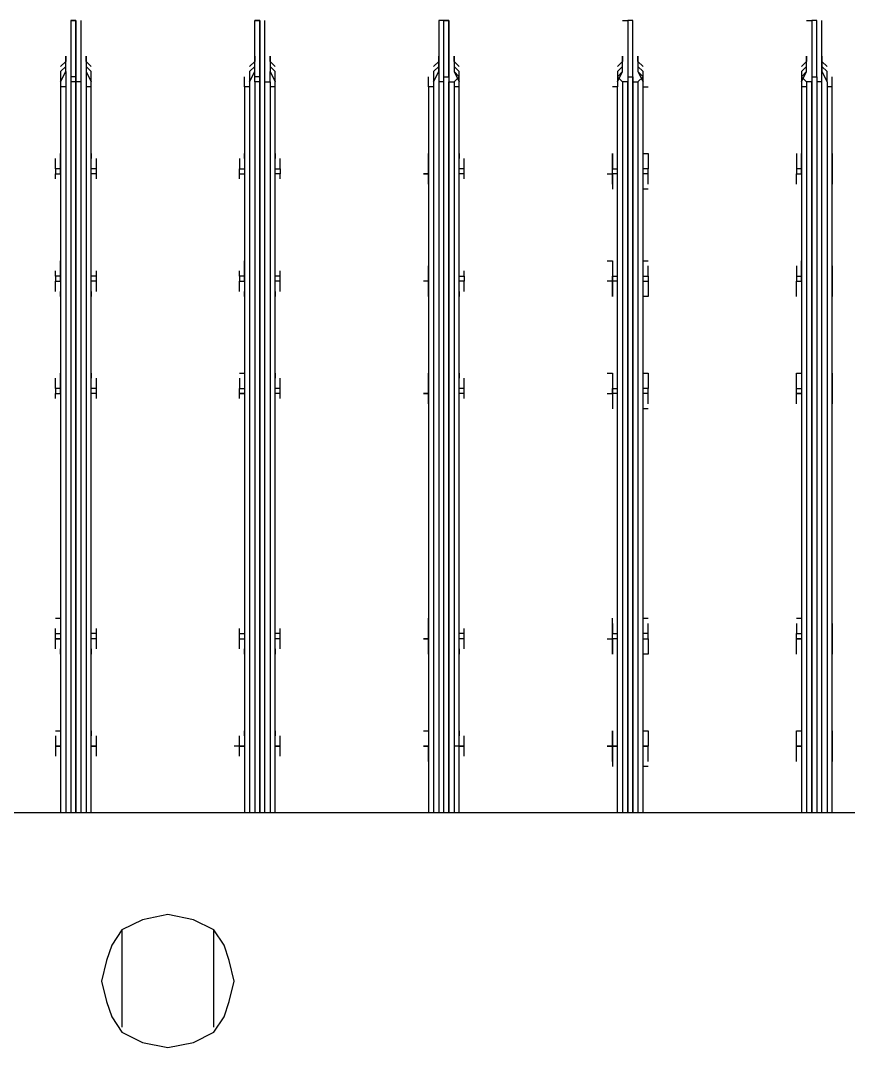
# Model space of a CAD drawing. Header units: metres. Extents: x 531759 to 532310, y 2675082 to 2675319.
# Drawn here: x 532025.9698 to 532026.1939, y 2675221.3316 to 2675221.6096 of the extents above; entities that cross this region are included whole.
import ezdxf

# ---------------------------------------------------------------- set-up
doc = ezdxf.new("R2010")
doc.units = ezdxf.units.M
doc.header["$MEASUREMENT"] = 0
doc.layers.add('IDT', color=7, linetype='Continuous')

# ---------------------------------------------------------------- blocks, each defined once
blk = doc.blocks.new('IDT')
at = {"layer": 'IDT', "color": 0, "lineweight": 25}
for p, q in [((14.91465, 13.92592), (14.90912, 13.92315)), ((14.92157, 13.9273), (14.91465, 13.92592)), ((14.92849, 13.92592), (14.92157, 13.9273)), ((14.93402, 13.92315), (14.92849, 13.92592)), ((14.90912, 13.92315), (14.90635, 13.919)), ((14.93678, 13.919), (14.93402, 13.92315)), ((14.90912, 13.92177), (14.90912, 13.89549)), ((14.93402, 13.89549), (14.93402, 13.92177)), ((14.90635, 13.919), (14.90497, 13.91486)), ((14.93817, 13.91486), (14.93678, 13.919)), ((14.90497, 13.91486), (14.90359, 13.90932)), ((14.93955, 13.90932), (14.93817, 13.91486)), ((14.90359, 13.90932), (14.90497, 13.90379)), ((14.93817, 13.90379), (14.93955, 13.90932)), ((14.90497, 13.90379), (14.90635, 13.89964)), ((14.93678, 13.89964), (14.93817, 13.90379)), ((14.90635, 13.89964), (14.90912, 13.89549)), ((14.93402, 13.89549), (14.93678, 13.89964)), ((14.90912, 13.89549), (14.91465, 13.89273)), ((14.92849, 13.89273), (14.93402, 13.89549)), ((14.91465, 13.89273), (14.92157, 13.89134)), ((14.92157, 13.89134), (14.92849, 13.89273)), ((15.02116, 13.86368), (14.44023, 13.86368)), ((14.74176, 13.86368), (14.74176, 13.66727)), ((14.74314, 13.66589), (14.74314, 13.86368)), ((14.74453, 13.86368), (14.74453, 13.66589)), ((14.74591, 13.66451), (14.74591, 13.86368)), ((14.74729, 13.66451), (14.74729, 13.86368)), ((14.74729, 13.86368), (14.74729, 13.66589)), ((14.74868, 13.66589), (14.74868, 13.86368)), ((14.75006, 13.66727), (14.75006, 13.86368)), ((14.79294, 13.86368), (14.79294, 13.66727)), ((14.79432, 13.66589), (14.79432, 13.86368)), ((14.7957, 13.66451), (14.7957, 13.86368)), ((14.7957, 13.86368), (14.7957, 13.66589)), ((14.79709, 13.66451), (14.79709, 13.86368)), ((14.79709, 13.86368), (14.79709, 13.66589)), ((14.79847, 13.66589), (14.79847, 13.86368)), ((14.79985, 13.86368), (14.79985, 13.66727)), ((14.84273, 13.86368), (14.84273, 13.66727)), ((14.84411, 13.66589), (14.84411, 13.86368)), ((14.8455, 13.66451), (14.8455, 13.86368)), ((14.8455, 13.86368), (14.8455, 13.66589)), ((14.84688, 13.86368), (14.84688, 13.66451)), ((14.84826, 13.66589), (14.84826, 13.86368)), ((14.84965, 13.66589), (14.84965, 13.86368)), ((14.85103, 13.66727), (14.85103, 13.86368)), ((14.89252, 13.86368), (14.89252, 13.66727)), ((14.89391, 13.66589), (14.89391, 13.86368)), ((14.89529, 13.86368), (14.89529, 13.66589)), ((14.89667, 13.66451), (14.89667, 13.86368)), ((14.89667, 13.86368), (14.89667, 13.66451)), ((14.89806, 13.66589), (14.89806, 13.86368)), ((14.89944, 13.66589), (14.89944, 13.86368)), ((14.90082, 13.66727), (14.90082, 13.86368)), ((14.94232, 13.86368), (14.94232, 13.66727)), ((14.9437, 13.66589), (14.9437, 13.86368)), ((14.94508, 13.86368), (14.94508, 13.66589)), ((14.94647, 13.66451), (14.94647, 13.86368)), ((14.94647, 13.86368), (14.94647, 13.66451)), ((14.94785, 13.66589), (14.94785, 13.86368)), ((14.94923, 13.66589), (14.94923, 13.86368)), ((14.95062, 13.66727), (14.95062, 13.86368)), ((14.74176, 13.85123), (14.74176, 13.8457)), ((14.75006, 13.8457), (14.75006, 13.85123)), ((14.79155, 13.85123), (14.79294, 13.85123)), ((14.79294, 13.85123), (14.79294, 13.8457)), ((14.80124, 13.8457), (14.80124, 13.85123)), ((14.84273, 13.85123), (14.84273, 13.8457)), ((14.85103, 13.8457), (14.85103, 13.85123)), ((14.89252, 13.85123), (14.89252, 13.8457)), ((14.90082, 13.8457), (14.90082, 13.85123)), ((14.94232, 13.85123), (14.94232, 13.8457)), ((14.95062, 13.8457), (14.95062, 13.85123)), ((14.74176, 13.84846), (14.74176, 13.84985)), ((14.74176, 13.8457), (14.74176, 13.84846)), ((14.75144, 13.84985), (14.75144, 13.84846)), ((14.75144, 13.84846), (14.75144, 13.8457)), ((14.79155, 13.84985), (14.79155, 13.84846)), ((14.79155, 13.84846), (14.79155, 13.8457)), ((14.80124, 13.84985), (14.80124, 13.84846)), ((14.80124, 13.84846), (14.80124, 13.8457)), ((14.84135, 13.84846), (14.84135, 13.8457)), ((14.84273, 13.84985), (14.84273, 13.84846)), ((14.85103, 13.84985), (14.85103, 13.84846)), ((14.85103, 13.84846), (14.85103, 13.8457)), ((14.89114, 13.84846), (14.89114, 13.8457)), ((14.89252, 13.84985), (14.89252, 13.84846)), ((14.90082, 13.84846), (14.90082, 13.84985)), ((14.90221, 13.84846), (14.90221, 13.8457)), ((14.94093, 13.84846), (14.94093, 13.8457)), ((14.94232, 13.84985), (14.94232, 13.84846)), ((14.95062, 13.84846), (14.95062, 13.84985)), ((14.952, 13.8457), (14.952, 13.84846)), ((14.74176, 13.8457), (14.74176, 13.84155)), ((14.74176, 13.84293), (14.74176, 13.8457)), ((14.75144, 13.8457), (14.75006, 13.8457)), ((14.75006, 13.8457), (14.75144, 13.8457)), ((14.75144, 13.8457), (14.75006, 13.8457)), ((14.75006, 13.8457), (14.75144, 13.8457)), ((14.75006, 13.84155), (14.75006, 13.8457)), ((14.75144, 13.8457), (14.75144, 13.84293)), ((14.79155, 13.84293), (14.79155, 13.8457)), ((14.79155, 13.8457), (14.79294, 13.8457)), ((14.79294, 13.8457), (14.79155, 13.8457)), ((14.79155, 13.8457), (14.79294, 13.8457)), ((14.79294, 13.8457), (14.79294, 13.84155)), ((14.80124, 13.8457), (14.79985, 13.8457)), ((14.79985, 13.8457), (14.80124, 13.8457)), ((14.80124, 13.8457), (14.80124, 13.84293)), ((14.80124, 13.84155), (14.80124, 13.8457)), ((14.80262, 13.8457), (14.80124, 13.8457)), ((14.80124, 13.8457), (14.80262, 13.8457)), ((14.84135, 13.8457), (14.84273, 13.8457)), ((14.84135, 13.8457), (14.84273, 13.8457)), ((14.84273, 13.8457), (14.84135, 13.8457)), ((14.84135, 13.8457), (14.84135, 13.84293)), ((14.84273, 13.8457), (14.84273, 13.84155)), ((14.84273, 13.8457), (14.84411, 13.8457)), ((14.85103, 13.8457), (14.85241, 13.8457)), ((14.85241, 13.8457), (14.85103, 13.8457)), ((14.85103, 13.84155), (14.85103, 13.8457)), ((14.85103, 13.8457), (14.85241, 13.8457)), ((14.85103, 13.84293), (14.85103, 13.8457)), ((14.89114, 13.8457), (14.89252, 13.8457)), ((14.89252, 13.8457), (14.89114, 13.8457)), ((14.89114, 13.8457), (14.89114, 13.84293)), ((14.89252, 13.8457), (14.89252, 13.84155)), ((14.90082, 13.84155), (14.90082, 13.8457)), ((14.90082, 13.8457), (14.90221, 13.8457)), ((14.90221, 13.8457), (14.90082, 13.8457)), ((14.90221, 13.8457), (14.90082, 13.8457)), ((14.90082, 13.8457), (14.90221, 13.8457)), ((14.90221, 13.8457), (14.90221, 13.84293)), ((14.90221, 13.8457), (14.90359, 13.8457)), ((14.94093, 13.8457), (14.94232, 13.8457)), ((14.94232, 13.8457), (14.94093, 13.8457)), ((14.94093, 13.8457), (14.94093, 13.84293)), ((14.94232, 13.8457), (14.94232, 13.84155)), ((14.952, 13.8457), (14.95062, 13.8457)), ((14.95062, 13.8457), (14.952, 13.8457)), ((14.952, 13.8457), (14.95062, 13.8457)), ((14.95062, 13.84155), (14.95062, 13.8457)), ((14.95062, 13.8457), (14.952, 13.8457)), ((14.952, 13.84293), (14.952, 13.8457)), ((14.74176, 13.84155), (14.74176, 13.84293)), ((14.75144, 13.84293), (14.75144, 13.84155)), ((14.79155, 13.84155), (14.79155, 13.84293)), ((14.80124, 13.84293), (14.80124, 13.84155)), ((14.84273, 13.84155), (14.84273, 13.84293)), ((14.85103, 13.84155), (14.85103, 13.84293)), ((14.89252, 13.84155), (14.89252, 13.84293)), ((14.90082, 13.84293), (14.90082, 13.84155)), ((14.94232, 13.84155), (14.94232, 13.84293)), ((14.95062, 13.84155), (14.95062, 13.84293)), ((14.75144, 13.84155), (14.75006, 13.84155)), ((14.79294, 13.84155), (14.79155, 13.84155)), ((14.85241, 13.84155), (14.85103, 13.84155)), ((14.952, 13.84155), (14.95062, 13.84155)), ((14.74176, 13.81942), (14.74176, 13.8208)), ((14.74176, 13.8208), (14.74176, 13.81665)), ((14.75006, 13.81665), (14.75006, 13.8208)), ((14.75144, 13.8208), (14.75144, 13.81942)), ((14.79155, 13.81942), (14.79155, 13.8208)), ((14.79155, 13.8208), (14.79294, 13.8208)), ((14.79294, 13.8208), (14.79294, 13.81665)), ((14.80124, 13.81665), (14.80124, 13.8208)), ((14.80124, 13.8208), (14.80124, 13.81942)), ((14.84273, 13.81942), (14.84273, 13.8208)), ((14.84273, 13.8208), (14.84273, 13.81665)), ((14.85103, 13.8208), (14.85103, 13.81942)), ((14.85103, 13.81665), (14.85103, 13.8208)), ((14.89252, 13.81942), (14.89252, 13.8208)), ((14.89252, 13.8208), (14.89252, 13.81665)), ((14.90082, 13.81665), (14.90082, 13.8208)), ((14.90082, 13.8208), (14.90082, 13.81942)), ((14.94232, 13.81942), (14.94232, 13.8208)), ((14.94232, 13.8208), (14.94232, 13.81665)), ((14.95062, 13.81665), (14.95062, 13.8208)), ((14.95062, 13.8208), (14.95062, 13.81942)), ((14.74176, 13.81527), (14.74176, 13.81942)), ((14.75144, 13.81942), (14.75144, 13.81665)), ((14.79155, 13.81665), (14.79155, 13.81942)), ((14.80124, 13.81942), (14.80124, 13.81665)), ((14.84135, 13.81942), (14.84135, 13.81665)), ((14.85103, 13.81942), (14.85103, 13.81665)), ((14.89114, 13.81942), (14.89114, 13.81665)), ((14.90221, 13.81942), (14.90221, 13.81665)), ((14.94093, 13.81942), (14.94093, 13.81665)), ((14.952, 13.81942), (14.952, 13.81665)), ((14.74176, 13.81665), (14.74176, 13.81527)), ((14.74176, 13.81389), (14.74176, 13.81527)), ((14.74176, 13.81527), (14.74176, 13.81112)), ((14.75144, 13.81665), (14.75006, 13.81665)), ((14.75006, 13.81527), (14.75006, 13.81665)), ((14.75006, 13.81665), (14.75144, 13.81665)), ((14.75006, 13.81112), (14.75006, 13.81527)), ((14.75144, 13.81527), (14.75006, 13.81527)), ((14.75144, 13.81665), (14.75144, 13.81527)), ((14.75144, 13.81389), (14.75144, 13.81527)), ((14.79294, 13.81665), (14.79155, 13.81665)), ((14.79155, 13.81665), (14.79155, 13.81527)), ((14.79155, 13.81527), (14.79294, 13.81527)), ((14.79155, 13.81527), (14.79155, 13.81389)), ((14.79294, 13.81665), (14.79294, 13.81527)), ((14.79294, 13.81527), (14.79294, 13.81112)), ((14.79985, 13.81665), (14.80124, 13.81665)), ((14.80124, 13.81527), (14.79985, 13.81527)), ((14.80124, 13.81665), (14.80124, 13.81527)), ((14.80262, 13.81665), (14.80124, 13.81665)), ((14.80124, 13.81665), (14.80124, 13.81527)), ((14.80124, 13.81527), (14.80124, 13.81112)), ((14.80124, 13.81389), (14.80124, 13.81527)), ((14.84135, 13.81665), (14.84273, 13.81665)), ((14.84135, 13.81665), (14.84135, 13.81527)), ((14.84135, 13.81527), (14.84273, 13.81527)), ((14.84135, 13.81527), (14.84135, 13.81389)), ((14.84273, 13.81665), (14.84273, 13.81527)), ((14.84273, 13.81527), (14.84273, 13.81112)), ((14.85103, 13.81665), (14.85241, 13.81665)), ((14.85241, 13.81665), (14.85103, 13.81665)), ((14.85103, 13.81527), (14.85103, 13.81665)), ((14.85103, 13.81665), (14.85103, 13.81112)), ((14.85103, 13.81389), (14.85103, 13.81527)), ((14.89114, 13.81665), (14.89252, 13.81665)), ((14.89114, 13.81665), (14.89114, 13.81527)), ((14.89114, 13.81527), (14.89252, 13.81527)), ((14.89114, 13.81527), (14.89114, 13.81389)), ((14.89252, 13.81665), (14.89252, 13.81112)), ((14.90082, 13.81527), (14.90082, 13.81665)), ((14.90221, 13.81665), (14.90082, 13.81665)), ((14.90082, 13.81112), (14.90082, 13.81527)), ((14.90221, 13.81527), (14.90082, 13.81527)), ((14.90221, 13.81665), (14.90221, 13.81527)), ((14.90221, 13.81527), (14.90221, 13.81389)), ((14.94093, 13.81665), (14.94232, 13.81665)), ((14.94093, 13.81665), (14.94093, 13.81527)), ((14.94093, 13.81527), (14.94232, 13.81527)), ((14.94093, 13.81527), (14.94093, 13.81389)), ((14.94232, 13.81665), (14.94232, 13.81112)), ((14.952, 13.81665), (14.95062, 13.81665)), ((14.95062, 13.81527), (14.95062, 13.81665)), ((14.95062, 13.81665), (14.952, 13.81665)), ((14.95062, 13.81112), (14.95062, 13.81527)), ((14.952, 13.81527), (14.95062, 13.81527)), ((14.952, 13.81665), (14.952, 13.81527)), ((14.952, 13.81527), (14.952, 13.81389)), ((14.74176, 13.8125), (14.74176, 13.81389)), ((14.75144, 13.8125), (14.75144, 13.81389)), ((14.79155, 13.81389), (14.79155, 13.8125)), ((14.80124, 13.8125), (14.80124, 13.81389)), ((14.84273, 13.81389), (14.84273, 13.8125)), ((14.85103, 13.8125), (14.85103, 13.81389)), ((14.89252, 13.81389), (14.89252, 13.8125)), ((14.90082, 13.8125), (14.90082, 13.81389)), ((14.94232, 13.81389), (14.94232, 13.8125)), ((14.95062, 13.8125), (14.95062, 13.81389)), ((14.75144, 13.81112), (14.75006, 13.81112)), ((14.79294, 13.81112), (14.79155, 13.81112)), ((14.952, 13.81112), (14.95062, 13.81112)), ((14.74176, 13.75441), (14.74176, 13.75026)), ((14.75006, 13.75026), (14.75006, 13.75441)), ((14.79155, 13.75441), (14.79294, 13.75441)), ((14.79294, 13.75441), (14.79294, 13.75026)), ((14.80124, 13.75026), (14.80124, 13.75441)), ((14.84273, 13.75441), (14.84273, 13.75026)), ((14.85103, 13.75026), (14.85103, 13.75441)), ((14.89252, 13.75441), (14.89252, 13.75026)), ((14.90082, 13.75026), (14.90082, 13.75441)), ((14.94232, 13.75441), (14.94232, 13.75026)), ((14.95062, 13.75026), (14.95062, 13.75441)), ((14.74176, 13.75164), (14.74176, 13.75303)), ((14.74176, 13.74888), (14.74176, 13.75164)), ((14.75144, 13.75303), (14.75144, 13.75164)), ((14.75144, 13.75164), (14.75144, 13.75026)), ((14.79155, 13.75303), (14.79155, 13.75164)), ((14.79155, 13.75164), (14.79155, 13.75026)), ((14.80124, 13.75164), (14.80124, 13.75303)), ((14.80124, 13.75026), (14.80124, 13.75164)), ((14.84135, 13.75164), (14.84135, 13.75026)), ((14.84273, 13.75303), (14.84273, 13.75164)), ((14.85103, 13.75303), (14.85103, 13.75164)), ((14.85103, 13.75164), (14.85103, 13.75026)), ((14.89114, 13.75164), (14.89114, 13.75026)), ((14.89252, 13.75303), (14.89252, 13.75164)), ((14.90082, 13.75164), (14.90082, 13.75303)), ((14.90221, 13.75164), (14.90221, 13.75026)), ((14.94093, 13.75164), (14.94093, 13.75026)), ((14.94232, 13.75303), (14.94232, 13.75164)), ((14.95062, 13.75164), (14.95062, 13.75303)), ((14.952, 13.75164), (14.952, 13.75026)), ((14.74176, 13.75026), (14.74176, 13.74473)), ((14.74176, 13.74611), (14.74176, 13.74888)), ((14.75144, 13.75026), (14.75006, 13.75026)), ((14.75006, 13.74888), (14.75006, 13.75026)), ((14.75006, 13.75026), (14.75144, 13.75026)), ((14.75006, 13.74473), (14.75006, 13.74888)), ((14.75144, 13.74888), (14.75006, 13.74888)), ((14.75144, 13.75026), (14.75144, 13.74888)), ((14.75144, 13.74888), (14.75144, 13.74611)), ((14.79155, 13.75026), (14.79294, 13.75026)), ((14.79155, 13.75026), (14.79155, 13.74888)), ((14.79155, 13.74611), (14.79155, 13.74888)), ((14.79155, 13.74888), (14.79294, 13.74888)), ((14.79294, 13.75026), (14.79294, 13.74888)), ((14.79294, 13.74888), (14.79294, 13.74473)), ((14.79985, 13.75026), (14.80124, 13.75026)), ((14.80124, 13.74888), (14.79985, 13.74888)), ((14.80262, 13.75026), (14.80124, 13.75026)), ((14.80124, 13.75026), (14.80124, 13.74888)), ((14.80124, 13.74888), (14.80124, 13.75026)), ((14.80124, 13.74473), (14.80124, 13.74888)), ((14.80124, 13.74611), (14.80124, 13.74888)), ((14.84135, 13.75026), (14.84273, 13.75026)), ((14.84135, 13.75026), (14.84135, 13.74888)), ((14.84135, 13.74888), (14.84273, 13.74888)), ((14.84135, 13.74888), (14.84135, 13.74611)), ((14.84273, 13.75026), (14.84273, 13.74888)), ((14.84273, 13.74888), (14.84273, 13.74473)), ((14.85103, 13.75026), (14.85103, 13.74473)), ((14.85103, 13.74888), (14.85103, 13.75026)), ((14.85103, 13.75026), (14.85241, 13.75026)), ((14.85241, 13.75026), (14.85103, 13.75026)), ((14.85103, 13.74611), (14.85103, 13.74888)), ((14.89114, 13.75026), (14.89252, 13.75026)), ((14.89114, 13.75026), (14.89114, 13.74888)), ((14.89114, 13.74888), (14.89252, 13.74888)), ((14.89114, 13.74888), (14.89114, 13.74611)), ((14.89252, 13.75026), (14.89252, 13.74888)), ((14.89252, 13.74888), (14.89252, 13.74473)), ((14.90221, 13.75026), (14.90082, 13.75026)), ((14.90082, 13.74888), (14.90082, 13.75026)), ((14.90082, 13.75026), (14.90221, 13.75026)), ((14.90082, 13.74473), (14.90082, 13.74888)), ((14.90221, 13.74888), (14.90082, 13.74888)), ((14.90221, 13.75026), (14.90221, 13.74888)), ((14.90221, 13.74611), (14.90221, 13.74888)), ((14.94093, 13.75026), (14.94232, 13.75026)), ((14.94093, 13.75026), (14.94093, 13.74888)), ((14.94093, 13.74888), (14.94232, 13.74888)), ((14.94093, 13.74888), (14.94093, 13.74611)), ((14.94232, 13.75026), (14.94232, 13.74473)), ((14.952, 13.75026), (14.95062, 13.75026)), ((14.952, 13.75026), (14.95062, 13.75026)), ((14.95062, 13.75026), (14.95062, 13.74473)), ((14.95062, 13.74888), (14.952, 13.74888)), ((14.952, 13.74888), (14.952, 13.75026)), ((14.952, 13.74888), (14.952, 13.74611)), ((14.74176, 13.74473), (14.74176, 13.74611)), ((14.75144, 13.74611), (14.75144, 13.74473)), ((14.79155, 13.74473), (14.79155, 13.74611)), ((14.80124, 13.74473), (14.80124, 13.74611)), ((14.84273, 13.74473), (14.84273, 13.74611)), ((14.85103, 13.74473), (14.85103, 13.74611)), ((14.89252, 13.74473), (14.89252, 13.74611)), ((14.90082, 13.74473), (14.90082, 13.74611)), ((14.94232, 13.74473), (14.94232, 13.74611)), ((14.95062, 13.74473), (14.95062, 13.74611)), ((14.75144, 13.74473), (14.75006, 13.74473)), ((14.79294, 13.74473), (14.79155, 13.74473)), ((14.80262, 13.74473), (14.80124, 13.74473)), ((14.90221, 13.74473), (14.90082, 13.74473)), ((14.74176, 13.7226), (14.74176, 13.72398)), ((14.74176, 13.72398), (14.74176, 13.71983)), ((14.75006, 13.71983), (14.75006, 13.72398)), ((14.75144, 13.72398), (14.75144, 13.7226)), ((14.79155, 13.7226), (14.79155, 13.72398)), ((14.79155, 13.72398), (14.79294, 13.72398)), ((14.79294, 13.72398), (14.79294, 13.71983)), ((14.80124, 13.71983), (14.80124, 13.72398)), ((14.80124, 13.72398), (14.80124, 13.7226)), ((14.84273, 13.7226), (14.84273, 13.72398)), ((14.84273, 13.72398), (14.84273, 13.71983)), ((14.85103, 13.71983), (14.85103, 13.72398)), ((14.85103, 13.72398), (14.85103, 13.7226)), ((14.89252, 13.7226), (14.89252, 13.72398)), ((14.89252, 13.72398), (14.89252, 13.71845)), ((14.90082, 13.71983), (14.90082, 13.72398)), ((14.90082, 13.72398), (14.90082, 13.7226)), ((14.94232, 13.7226), (14.94232, 13.72398)), ((14.94232, 13.72398), (14.94232, 13.71845)), ((14.95062, 13.71983), (14.95062, 13.72398)), ((14.95062, 13.72398), (14.95062, 13.7226)), ((14.74176, 13.71983), (14.74176, 13.7226)), ((14.75144, 13.7226), (14.75144, 13.71983)), ((14.79155, 13.71983), (14.79155, 13.7226)), ((14.80124, 13.7226), (14.80124, 13.71983)), ((14.84135, 13.7226), (14.84135, 13.71983)), ((14.85103, 13.7226), (14.85103, 13.71983)), ((14.89114, 13.7226), (14.89114, 13.71983)), ((14.90221, 13.7226), (14.90221, 13.71983)), ((14.94093, 13.7226), (14.94093, 13.71983)), ((14.952, 13.7226), (14.952, 13.71983)), ((14.74176, 13.71707), (14.74176, 13.71983)), ((14.74176, 13.71983), (14.74176, 13.7143)), ((14.75144, 13.71983), (14.75006, 13.71983)), ((14.75144, 13.71983), (14.75006, 13.71983)), ((14.75006, 13.71983), (14.75006, 13.71845)), ((14.75006, 13.71845), (14.75006, 13.7143)), ((14.75144, 13.71845), (14.75006, 13.71845)), ((14.75144, 13.71845), (14.75144, 13.71983)), ((14.75144, 13.71707), (14.75144, 13.71845)), ((14.79294, 13.71983), (14.79155, 13.71983)), ((14.79155, 13.71845), (14.79155, 13.71983)), ((14.79155, 13.71845), (14.79155, 13.71707)), ((14.79294, 13.71845), (14.79155, 13.71845)), ((14.79294, 13.71983), (14.79294, 13.71845)), ((14.79294, 13.71845), (14.79294, 13.7143)), ((14.79985, 13.71983), (14.80124, 13.71983)), ((14.80124, 13.71845), (14.79985, 13.71845)), ((14.80124, 13.71983), (14.80124, 13.71845)), ((14.80124, 13.71845), (14.80124, 13.71983)), ((14.80124, 13.71983), (14.80262, 13.71983)), ((14.80124, 13.7143), (14.80124, 13.71845)), ((14.80124, 13.71707), (14.80124, 13.71845)), ((14.84135, 13.71983), (14.84273, 13.71983)), ((14.84135, 13.71845), (14.84135, 13.71983)), ((14.84135, 13.71845), (14.84135, 13.71707)), ((14.84273, 13.71845), (14.84135, 13.71845)), ((14.84273, 13.71983), (14.84273, 13.71845)), ((14.84273, 13.71845), (14.84273, 13.7143)), ((14.85103, 13.71845), (14.85103, 13.71983)), ((14.85103, 13.71983), (14.85241, 13.71983)), ((14.85103, 13.71983), (14.85103, 13.71845)), ((14.85103, 13.7143), (14.85103, 13.71845)), ((14.85103, 13.71845), (14.85103, 13.71707)), ((14.89114, 13.71983), (14.89252, 13.71983)), ((14.89114, 13.71983), (14.89114, 13.71845)), ((14.89114, 13.71845), (14.89252, 13.71845)), ((14.89114, 13.71845), (14.89114, 13.71707)), ((14.89252, 13.71845), (14.89252, 13.7143)), ((14.90221, 13.71983), (14.90082, 13.71983)), ((14.90221, 13.71983), (14.90082, 13.71983)), ((14.90082, 13.71983), (14.90082, 13.7143)), ((14.90082, 13.71845), (14.90221, 13.71845)), ((14.90221, 13.71845), (14.90221, 13.71983)), ((14.90221, 13.71845), (14.90221, 13.71707)), ((14.94093, 13.71983), (14.94232, 13.71983)), ((14.94093, 13.71983), (14.94093, 13.71845)), ((14.94093, 13.71845), (14.94232, 13.71845)), ((14.94093, 13.71845), (14.94093, 13.71707)), ((14.94232, 13.71845), (14.94232, 13.7143)), ((14.952, 13.71983), (14.95062, 13.71983)), ((14.952, 13.71983), (14.95062, 13.71983)), ((14.95062, 13.71983), (14.95062, 13.7143)), ((14.95062, 13.71845), (14.952, 13.71845)), ((14.952, 13.71845), (14.952, 13.71983)), ((14.952, 13.71845), (14.952, 13.71707)), ((14.74176, 13.71568), (14.74176, 13.71707)), ((14.75144, 13.71568), (14.75144, 13.71707)), ((14.79155, 13.71707), (14.79155, 13.71568)), ((14.80124, 13.71568), (14.80124, 13.71707)), ((14.84273, 13.71707), (14.84273, 13.71568)), ((14.85103, 13.71707), (14.85103, 13.71568)), ((14.89252, 13.71707), (14.89252, 13.71568)), ((14.90082, 13.71568), (14.90082, 13.71707)), ((14.94232, 13.71707), (14.94232, 13.71568)), ((14.95062, 13.71568), (14.95062, 13.71707)), ((14.79294, 13.7143), (14.79155, 13.7143)), ((14.80262, 13.7143), (14.80124, 13.7143)), ((14.74176, 13.69493), (14.74176, 13.6894)), ((14.75006, 13.69079), (14.75006, 13.69493)), ((14.79155, 13.69493), (14.79294, 13.69493)), ((14.79294, 13.69493), (14.79294, 13.69079)), ((14.80124, 13.69079), (14.80124, 13.69493)), ((14.84273, 13.69493), (14.84273, 13.69079)), ((14.85103, 13.69079), (14.85103, 13.69493)), ((14.89252, 13.69493), (14.89252, 13.69079)), ((14.90082, 13.69079), (14.90082, 13.69493)), ((14.94232, 13.69493), (14.94232, 13.69079)), ((14.95062, 13.69079), (14.95062, 13.69493)), ((14.74176, 13.69217), (14.74176, 13.69355)), ((14.74176, 13.6894), (14.74176, 13.69217)), ((14.75144, 13.69355), (14.75144, 13.69217)), ((14.75144, 13.69217), (14.75144, 13.69079)), ((14.79155, 13.69355), (14.79155, 13.69217)), ((14.79155, 13.69217), (14.79155, 13.69079)), ((14.80124, 13.69355), (14.80124, 13.69217)), ((14.80124, 13.69217), (14.80124, 13.69079)), ((14.84135, 13.69217), (14.84135, 13.69079)), ((14.84273, 13.69355), (14.84273, 13.69217)), ((14.85103, 13.69355), (14.85103, 13.69217)), ((14.85103, 13.69217), (14.85103, 13.69079)), ((14.89114, 13.69217), (14.89114, 13.69079)), ((14.89252, 13.69355), (14.89252, 13.69217)), ((14.90082, 13.69217), (14.90082, 13.69355)), ((14.90221, 13.69217), (14.90221, 13.69079)), ((14.94093, 13.69217), (14.94093, 13.69079)), ((14.94232, 13.69355), (14.94232, 13.69217)), ((14.95062, 13.69217), (14.95062, 13.69355)), ((14.952, 13.69217), (14.952, 13.69079)), ((14.74176, 13.6894), (14.74176, 13.68525)), ((14.74176, 13.68664), (14.74176, 13.6894)), ((14.75144, 13.69079), (14.75006, 13.69079)), ((14.75144, 13.69079), (14.75006, 13.69079)), ((14.75006, 13.69079), (14.75006, 13.68525)), ((14.75006, 13.6894), (14.75144, 13.6894)), ((14.75144, 13.6894), (14.75144, 13.69079)), ((14.75144, 13.68664), (14.75144, 13.6894)), ((14.79155, 13.69079), (14.79294, 13.69079)), ((14.79155, 13.69079), (14.79155, 13.6894)), ((14.79155, 13.68664), (14.79155, 13.6894)), ((14.79155, 13.6894), (14.79294, 13.6894)), ((14.79294, 13.69079), (14.79294, 13.6894)), ((14.79294, 13.6894), (14.79294, 13.68525)), ((14.79985, 13.69079), (14.80124, 13.69079)), ((14.80124, 13.6894), (14.79985, 13.6894)), ((14.80124, 13.69079), (14.80124, 13.6894)), ((14.80262, 13.69079), (14.80124, 13.69079)), ((14.80124, 13.69079), (14.80124, 13.6894)), ((14.80124, 13.6894), (14.80124, 13.68525)), ((14.80124, 13.68664), (14.80124, 13.6894)), ((14.84135, 13.69079), (14.84273, 13.69079)), ((14.84135, 13.69079), (14.84135, 13.6894)), ((14.84135, 13.6894), (14.84273, 13.6894)), ((14.84135, 13.6894), (14.84135, 13.68664)), ((14.84273, 13.69079), (14.84273, 13.6894)), ((14.84273, 13.6894), (14.84273, 13.68525)), ((14.85103, 13.69079), (14.85103, 13.6894)), ((14.85103, 13.6894), (14.85103, 13.69079)), ((14.85103, 13.69079), (14.85241, 13.69079)), ((14.85241, 13.69079), (14.85103, 13.69079)), ((14.85103, 13.6894), (14.85103, 13.68525)), ((14.85103, 13.68664), (14.85103, 13.6894)), ((14.89114, 13.69079), (14.89252, 13.69079)), ((14.89114, 13.6894), (14.89114, 13.69079)), ((14.89114, 13.6894), (14.89114, 13.68664)), ((14.89252, 13.6894), (14.89114, 13.6894)), ((14.89252, 13.69079), (14.89252, 13.68525)), ((14.90082, 13.6894), (14.90082, 13.69079)), ((14.90221, 13.69079), (14.90082, 13.69079)), ((14.90082, 13.68525), (14.90082, 13.6894)), ((14.90221, 13.6894), (14.90082, 13.6894)), ((14.90221, 13.69079), (14.90221, 13.6894)), ((14.90221, 13.68664), (14.90221, 13.6894)), ((14.94093, 13.69079), (14.94232, 13.69079)), ((14.94093, 13.69079), (14.94093, 13.6894)), ((14.94093, 13.6894), (14.94232, 13.6894)), ((14.94093, 13.6894), (14.94093, 13.68664)), ((14.94232, 13.69079), (14.94232, 13.6894)), ((14.94232, 13.6894), (14.94232, 13.68525)), ((14.952, 13.69079), (14.95062, 13.69079)), ((14.952, 13.69079), (14.95062, 13.69079)), ((14.95062, 13.69079), (14.95062, 13.6894)), ((14.95062, 13.6894), (14.952, 13.6894)), ((14.95062, 13.6894), (14.95062, 13.68525)), ((14.952, 13.6894), (14.952, 13.69079)), ((14.952, 13.6894), (14.952, 13.68664)), ((14.74176, 13.68525), (14.74176, 13.68664)), ((14.75144, 13.68525), (14.75144, 13.68664)), ((14.79155, 13.68525), (14.79155, 13.68664)), ((14.80124, 13.68525), (14.80124, 13.68664)), ((14.84273, 13.68525), (14.84273, 13.68664)), ((14.85103, 13.68525), (14.85103, 13.68664)), ((14.89252, 13.68525), (14.89252, 13.68664)), ((14.90082, 13.68664), (14.90082, 13.68525)), ((14.94232, 13.68525), (14.94232, 13.68664)), ((14.95062, 13.68525), (14.95062, 13.68664)), ((14.79294, 13.68525), (14.79155, 13.68525)), ((14.74176, 13.66727), (14.74314, 13.66727)), ((14.74176, 13.66727), (14.74176, 13.66451)), ((14.74868, 13.66727), (14.75006, 13.66727)), ((14.75006, 13.66451), (14.75006, 13.66727)), ((14.79294, 13.66727), (14.79155, 13.66727)), ((14.79294, 13.66727), (14.79294, 13.66451)), ((14.79985, 13.66727), (14.80124, 13.66727)), ((14.79985, 13.66451), (14.79985, 13.66727)), ((14.84273, 13.66727), (14.84411, 13.66727)), ((14.84273, 13.66727), (14.84273, 13.66451)), ((14.84965, 13.66727), (14.85103, 13.66727)), ((14.85103, 13.66727), (14.85103, 13.66451)), ((14.89252, 13.66727), (14.89391, 13.66727)), ((14.89252, 13.66727), (14.89252, 13.66451)), ((14.89944, 13.66727), (14.90082, 13.66727)), ((14.90082, 13.66727), (14.90082, 13.66451)), ((14.94232, 13.66727), (14.9437, 13.66727)), ((14.94232, 13.66727), (14.94232, 13.66451)), ((14.94923, 13.66727), (14.95062, 13.66727)), ((14.95062, 13.66451), (14.95062, 13.66727)), ((14.74453, 13.66312), (14.74314, 13.66589)), ((14.74314, 13.66589), (14.74314, 13.66312)), ((14.74314, 13.66451), (14.74314, 13.66312)), ((14.74453, 13.66589), (14.74591, 13.66589)), ((14.74453, 13.66589), (14.74453, 13.64929)), ((14.74729, 13.66451), (14.74591, 13.66451)), ((14.74591, 13.66451), (14.74591, 13.64929)), ((14.74729, 13.66589), (14.74868, 13.66589)), ((14.74729, 13.64929), (14.74729, 13.66589)), ((14.74729, 13.64929), (14.74729, 13.66451)), ((14.74868, 13.66589), (14.75006, 13.66451)), ((14.75006, 13.66589), (14.74868, 13.66312)), ((14.75006, 13.66451), (14.74868, 13.66312)), ((14.75006, 13.66312), (14.75006, 13.66451)), ((14.79432, 13.66589), (14.79294, 13.66451)), ((14.79432, 13.66312), (14.79294, 13.66589)), ((14.79294, 13.66451), (14.79432, 13.66312)), ((14.79294, 13.66451), (14.79294, 13.66312)), ((14.7957, 13.66589), (14.79432, 13.66589)), ((14.7957, 13.66589), (14.7957, 13.64929)), ((14.79709, 13.66451), (14.7957, 13.66451)), ((14.7957, 13.66451), (14.7957, 13.64929)), ((14.79709, 13.66589), (14.79847, 13.66589)), ((14.79709, 13.64929), (14.79709, 13.66589)), ((14.79709, 13.64929), (14.79709, 13.66451)), ((14.79847, 13.66589), (14.79985, 13.66451)), ((14.79985, 13.66589), (14.79847, 13.66312)), ((14.79985, 13.66451), (14.79847, 13.66312)), ((14.79985, 13.66312), (14.79985, 13.66451)), ((14.84411, 13.66589), (14.84273, 13.66451)), ((14.84411, 13.66312), (14.84273, 13.66589)), ((14.84273, 13.66451), (14.84411, 13.66312)), ((14.84273, 13.66451), (14.84273, 13.66312)), ((14.8455, 13.66589), (14.84411, 13.66589)), ((14.8455, 13.64929), (14.8455, 13.66589)), ((14.84688, 13.66451), (14.8455, 13.66451)), ((14.8455, 13.66451), (14.8455, 13.64929)), ((14.84688, 13.66589), (14.84826, 13.66589)), ((14.84688, 13.66451), (14.84688, 13.64929)), ((14.84965, 13.66589), (14.84826, 13.66312)), ((14.84826, 13.64929), (14.84826, 13.66589)), ((14.84965, 13.66312), (14.84965, 13.66589)), ((14.84965, 13.66312), (14.84965, 13.66451)), ((14.89391, 13.66312), (14.89252, 13.66589)), ((14.89252, 13.66451), (14.89252, 13.66312)), ((14.89529, 13.66589), (14.89391, 13.66589)), ((14.89391, 13.66589), (14.89391, 13.66312)), ((14.89529, 13.66589), (14.89529, 13.64929)), ((14.89667, 13.66589), (14.89806, 13.66589)), ((14.89667, 13.64929), (14.89667, 13.66451)), ((14.89667, 13.66451), (14.89806, 13.66451)), ((14.89667, 13.66451), (14.89667, 13.64929)), ((14.89806, 13.66589), (14.89806, 13.64929)), ((14.89944, 13.66589), (14.89806, 13.66312)), ((14.89944, 13.66312), (14.89944, 13.66589)), ((14.89944, 13.66312), (14.89944, 13.66451)), ((14.9437, 13.66312), (14.94232, 13.66589)), ((14.94232, 13.66451), (14.94232, 13.66312)), ((14.9437, 13.66312), (14.9437, 13.66589)), ((14.94508, 13.66589), (14.94647, 13.66589)), ((14.94508, 13.66589), (14.94508, 13.64929)), ((14.94647, 13.66589), (14.94785, 13.66589)), ((14.94647, 13.66451), (14.94785, 13.66451)), ((14.94647, 13.66451), (14.94647, 13.64929)), ((14.94647, 13.64929), (14.94647, 13.66451)), ((14.94785, 13.64929), (14.94785, 13.66589)), ((14.95062, 13.66589), (14.94923, 13.66312)), ((14.94923, 13.66312), (14.94923, 13.66589)), ((14.95062, 13.66312), (14.95062, 13.66451)), ((14.74314, 13.66312), (14.74453, 13.66174)), ((14.74314, 13.66174), (14.74453, 13.66036)), ((14.74453, 13.65897), (14.74453, 13.66312)), ((14.74868, 13.66312), (14.74868, 13.65897)), ((14.74868, 13.66174), (14.75006, 13.66312)), ((14.74868, 13.66036), (14.75006, 13.66174)), ((14.79294, 13.66312), (14.79432, 13.66174)), ((14.79294, 13.66174), (14.79432, 13.66036)), ((14.79432, 13.65897), (14.79432, 13.66312)), ((14.79847, 13.66312), (14.79847, 13.65897)), ((14.79847, 13.66174), (14.79985, 13.66312)), ((14.79847, 13.66036), (14.79985, 13.66174)), ((14.84273, 13.66312), (14.84411, 13.66174)), ((14.84273, 13.66174), (14.84411, 13.66036)), ((14.84411, 13.65897), (14.84411, 13.66312)), ((14.84826, 13.66312), (14.84826, 13.65897)), ((14.84826, 13.66174), (14.84965, 13.66312)), ((14.84826, 13.66036), (14.84965, 13.66174)), ((14.89252, 13.66312), (14.89391, 13.66174)), ((14.89252, 13.66174), (14.89391, 13.66036)), ((14.89391, 13.65897), (14.89391, 13.66312)), ((14.89806, 13.66312), (14.89806, 13.65897)), ((14.89806, 13.66174), (14.89944, 13.66312)), ((14.89806, 13.66036), (14.89944, 13.66174)), ((14.94232, 13.66312), (14.9437, 13.66174)), ((14.94232, 13.66174), (14.9437, 13.66036)), ((14.9437, 13.65897), (14.9437, 13.66312)), ((14.94923, 13.66312), (14.94923, 13.65897)), ((14.94923, 13.66174), (14.95062, 13.66312)), ((14.94923, 13.66036), (14.95062, 13.66174)), ((14.74453, 13.66036), (14.74453, 13.65897)), ((14.74868, 13.65897), (14.74868, 13.66036)), ((14.79432, 13.66036), (14.79432, 13.65897)), ((14.79847, 13.65897), (14.79847, 13.66036)), ((14.84411, 13.66036), (14.84411, 13.65897)), ((14.84826, 13.65897), (14.84826, 13.66036)), ((14.89391, 13.66036), (14.89391, 13.65897)), ((14.89806, 13.65897), (14.89806, 13.66036)), ((14.9437, 13.66036), (14.9437, 13.65897)), ((14.94923, 13.65897), (14.94923, 13.66036)), ((14.74591, 13.64929), (14.74729, 13.64929)), ((14.74591, 13.64929), (14.74729, 13.64929)), ((14.74868, 13.64929), (14.74729, 13.64929)), ((14.7957, 13.64929), (14.79709, 13.64929)), ((14.7957, 13.64929), (14.79709, 13.64929)), ((14.79847, 13.64929), (14.79709, 13.64929)), ((14.84688, 13.64929), (14.8455, 13.64929)), ((14.8455, 13.64929), (14.84688, 13.64929)), ((14.84688, 13.64929), (14.84826, 13.64929)), ((14.89806, 13.64929), (14.89667, 13.64929)), ((14.89667, 13.64929), (14.89806, 13.64929)), ((14.94785, 13.64929), (14.94647, 13.64929)), ((14.94647, 13.64929), (14.94785, 13.64929))]:
    blk.add_line(p, q, dxfattribs=at)

msp = doc.modelspace()

# ---------------------------------------------------------------- block references
at = {"layer": 'IDT', "color": 8, "rotation": 180}
msp.add_blockref('IDT', (532040.93128, 2675235.25885), dxfattribs=at)

doc.saveas('drawing.dxf')
